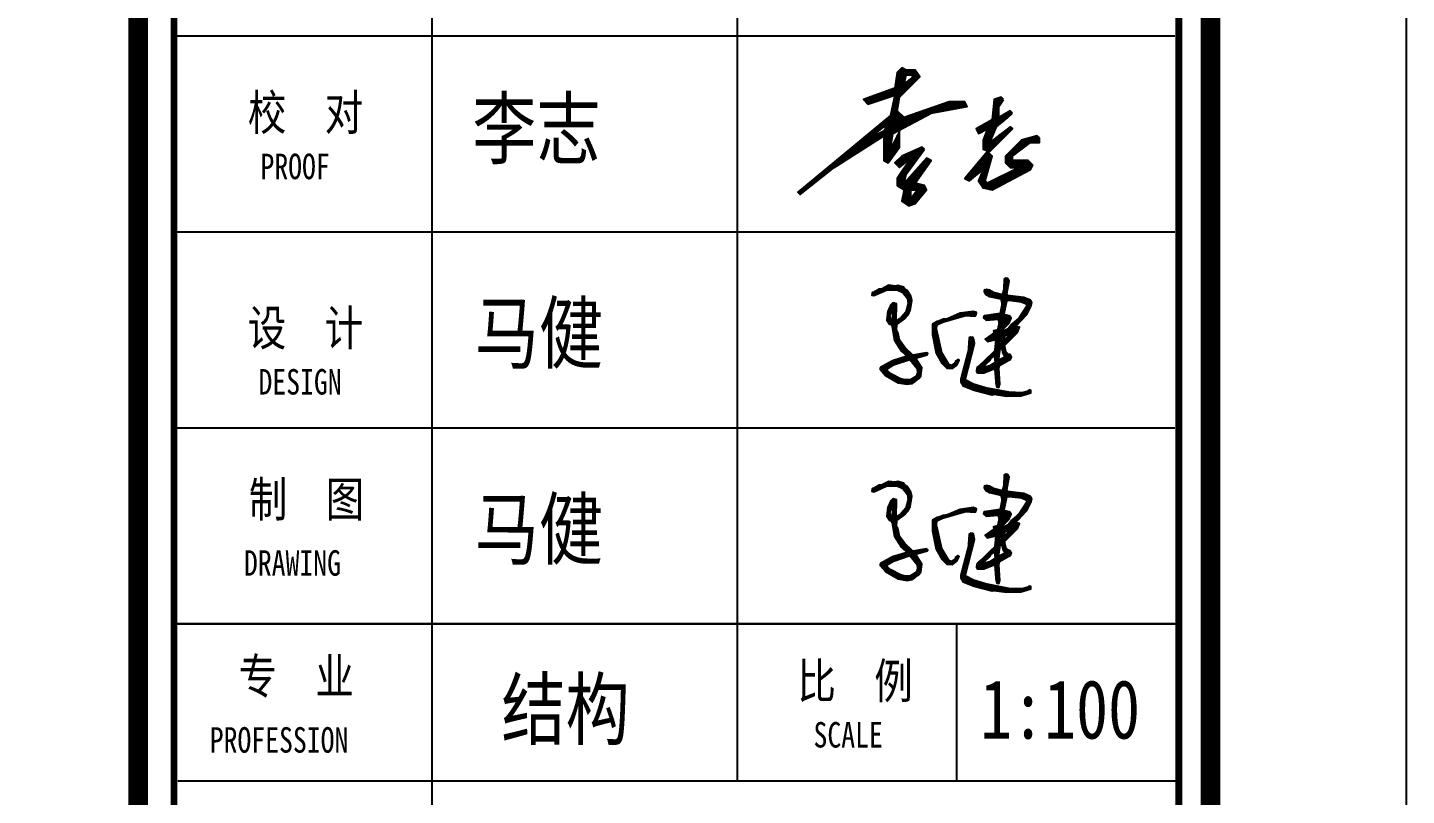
# Model space of a CAD drawing. Header units: inches. Extents: x 18712 to 314639, y 0 to 420500.
# Drawn here: x 130576 to 137612, y 340689 to 344605 of the extents above; entities that cross this region are included whole.
import ezdxf

# ---------------------------------------------------------------- set-up
doc = ezdxf.new("R2010")
doc.units = ezdxf.units.IN
doc.header["$LTSCALE"] = 1000
doc.header["$MEASUREMENT"] = 0
doc.layers.get('0').update_dxf_attribs({"true_color": 0xffffff})
for name, color, linetype, true_color in [('TK', 7, 'Continuous', 0xffffff), ('TK-TEXT', 4, 'Continuous', 0x00ffff), ('ZG-图框层', 4, 'Continuous', 0x00ffff), ('签名', 3, 'Continuous', 0x00ff00)]:
    doc.layers.add(name, color=color, linetype=linetype, true_color=true_color)
doc.styles.add('-宋体', font='simsun.ttc', dxfattribs={"height": 0.2, "bigfont": 'gbcbig.shx'})
pattern_1 = [(45, (-30, -20), (-0.280633, 0.280633), [])]

# ---------------------------------------------------------------- blocks, each defined once
blk = doc.blocks.new('DAnoyomous21853')
at = {"layer": 'TK', "style": '-宋体', "width": 0.8}
for s, height, p in [('校  对', 180, (131700, 344081.6)), ('PROOF', 130.01, (131764.7, 343831.6))]:
    blk.add_text(s, height=height, dxfattribs=at).set_placement(p)
blk = doc.blocks.new('DAnoyomous21856')
at = {"layer": 'TK', "style": '-宋体', "width": 0.8}
for s, height, p in [('设  计', 180, (131700, 342983.1)), ('DESIGN', 130.01, (131754.7, 342733.1))]:
    blk.add_text(s, height=height, dxfattribs=at).set_placement(p)
blk = doc.blocks.new('DAnoyomous21859')
at = {"layer": 'TK', "style": '-宋体', "width": 0.8}
for s, height, p in [('制  图', 180, (131705.2, 342109.1)), ('DRAWING', 130.01, (131680.5, 341809.1))]:
    blk.add_text(s, height=height, dxfattribs=at).set_placement(p)
blk = doc.blocks.new('DAnoyomous21898')
at = {"layer": 'TK', "style": '-宋体', "width": 0.8}
for s, height, p in [('专  业', 180, (131652.5, 341206.6)), ('PROFESSION', 130, (131505.9, 340906.6))]:
    blk.add_text(s, height=height, dxfattribs=at).set_placement(p)
blk = doc.blocks.new('DAnoyomous21910')
at = {"layer": 'TK', "style": '-宋体', "width": 0.8}
for s, height, p in [('比  例', 180, (134504.5, 341182.6)), ('SCALE', 130, (134586.8, 340932.7))]:
    blk.add_text(s, height=height, dxfattribs=at).set_placement(p)
blk = doc.blocks.new('A$C7AAE5C23')
at = {"linetype": 'Continuous'}
h = blk.add_hatch(dxfattribs=at)
h.set_pattern_fill('ANSI31', color=256, scale=645.16, angle=45, style=0)
h.set_pattern_definition([(45, (-1084.99159, -1159.88786), (-0.088388348, 0.088388348), [])])
h.paths.add_polyline_path([(183.1, 83.4), (181.5, 67), (164.7, 50.6), (155.6, 42.5), (154.4, 37), (156, 34.4), (165.4, 34.5), (181.4, 41), (183.3, 17.3), (184.5, 13.4), (187.3, 12.8), (189.1, 17.5), (187.2, 41.1), (188.2, 45.2), (204.8, 54.5), (206.2, 57.8), (204.1, 61.2), (201.4, 61.8), (197.8, 65.5), (195.6, 74.7), (215.2, 94.2), (217.7, 101.6), (212.1, 102.9), (228.4, 120.2), (234.8, 132.5), (236.1, 138), (234, 141.4), (224.1, 145.8), (200, 148.4), (199.3, 151.5), (202.8, 170.2), (200.7, 173.6), (197.9, 174.3), (195.4, 172.7), (194.7, 156.9), (192.3, 149.4), (179.3, 153.1), (173.6, 156.6), (169.5, 157.5), (167.8, 156.5), (166.4, 156.8), (165.8, 154), (167.9, 150.6), (173.6, 147.2), (190.2, 143.4), (192.2, 136.4), (189.6, 121.8), (165.7, 118.5), (165, 115.8), (168.5, 112.1), (186.4, 113.8), (187.9, 107.7), (185.7, 98), (179.5, 96.5), (180.3, 93.4), (167.3, 84.1), (170.8, 80.4)], flags=0)
h.paths.add_polyline_path([(191.1, 83.7), (188.8, 79.9), (188.7, 76.3), (192.1, 78.4), (191.4, 85.1)], flags=0)
h.paths.add_polyline_path([(195.1, 88.6), (196.1, 83.3), (204.6, 92.2), (203.3, 92.6)], flags=0)
h.paths.add_polyline_path([(193.1, 95.6), (201.2, 99.5), (206.4, 106.3), (217.2, 115.5), (229.3, 133.8), (227.7, 136.3), (221.1, 139.2), (202.1, 141.4), (199, 140.7), (195.4, 121.9), (196.5, 120.2), (203.4, 118.6), (205.5, 115.2), (202.3, 107.3), (192.9, 97.8)], flags=0)
h.paths.add_polyline_path([(191.4, 72.1), (191, 70.7), (189.3, 69.6), (187, 52.8), (196.8, 57.8), (193.1, 63.7)], flags=0)
h.paths.add_polyline_path([(194.7, 106.1), (198.2, 111.8), (196.3, 113), (194.6, 111.9), (193.2, 108.6)], flags=0)
h.paths.add_polyline_path([(181.3, 59.8), (176.2, 56.6), (174.8, 53.3), (162.8, 42.3), (174.3, 44.8), (181.9, 49.6)], flags=0)
h.paths.add_polyline_path([(142.4, 67.2), (131.3, 24.8), (131.2, 21.2), (134.9, 15.3), (150.8, 8.8), (177.6, 1.9), (180.7, 2.7), (198.9, 0), (220, 0.3), (234.8, 4.9), (234.9, 8.5), (232.1, 9.1), (231, 7.2), (221.8, 4.9), (202.4, 5.7), (167.6, 12.2), (150, 17.7), (137.7, 24.1), (151.3, 77.6), (150.1, 85.1), (149, 86.8), (146.8, 86.5), (145.4, 86.9), (143.7, 85.8)], flags=0)
h.paths.add_polyline_path([(95.2, 99), (96, 105.4), (104.1, 109.3), (138.2, 119), (151.8, 118), (153.5, 119.1), (154.4, 123.2), (149.7, 125), (130.3, 122.2), (111.7, 114.1), (105, 113.4), (97.7, 110), (96.4, 110.3), (89.6, 106.1), (89.7, 90.8), (95.1, 63.5), (103.3, 48.6), (110.4, 41.2), (118.9, 40.7), (125.2, 45.8), (129, 52.9), (127.1, 54.1), (123.7, 51.9), (123.1, 49.2), (117.1, 45.4), (113.8, 46.9), (103.2, 63.8)], flags=0)
h.paths.add_polyline_path([(64.4, 56), (81.5, 60.8), (82.6, 62.7), (80.7, 63.9), (60.4, 60.5), (48.5, 71.9), (40.7, 82.4), (38.2, 93.8), (36.1, 97.2), (36.6, 105.8), (47.9, 114.1), (53.6, 120.1), (56.6, 126.7), (59.2, 141.3), (57.7, 147.4), (52.3, 155.9), (49.1, 157.4), (46.9, 160.8), (38.1, 163.5), (34.2, 162.2), (25.1, 163.6), (15.2, 158.5), (10.8, 158.1), (2.3, 152.8), (0.9, 153.1), (0, 149), (2.8, 148.3), (21.3, 156.4), (37.4, 157.1), (45.9, 153), (52.6, 144.2), (53.8, 136.7), (50.1, 123.8), (43.2, 115.9), (35.6, 111.1), (36.3, 136.3), (30.8, 137.6), (27.9, 134.6), (23.5, 124.8), (22.1, 112), (25.8, 106.1), (28.5, 105.5), (30.1, 102.9), (33.5, 82.6), (43.6, 66.5), (52, 58.8), (30.2, 52.2), (12.7, 42.4), (12.1, 39.6), (20.2, 30.5), (38.8, 19.8), (52, 17.5), (59.6, 18.6), (70, 26.4), (72.3, 30.2), (73.5, 41.6)], flags=0)
h.paths.add_polyline_path([(66.8, 40.9), (56, 54.3), (31.7, 46), (22.4, 40.2), (23.1, 37.1), (28, 33.1), (42.3, 25.5), (49.1, 23.9), (57.2, 24.3), (65.7, 29.6), (67.5, 34.3)], flags=0)
h.paths.add_polyline_path([(29, 110.5), (30.6, 111.5), (30.5, 126.8), (29.6, 126.3), (26.4, 118.3)], flags=0)
at = {"linetype": 'Continuous', "lineweight": -3}
for points in [[(2.3, 152.8), (0.9, 153.1), (0, 149), (2.8, 148.3), (21.3, 156.4), (37.4, 157.1), (45.9, 153), (52.6, 144.2), (53.8, 136.7), (50.1, 123.8), (43.2, 115.9), (35.6, 111.1), (36.3, 136.3), (30.8, 137.6), (27.9, 134.6), (23.5, 124.8), (22.1, 112), (25.8, 106.1), (28.5, 105.5), (30.1, 102.9), (33.5, 82.6), (43.6, 66.5), (52, 58.8), (30.2, 52.2), (12.7, 42.4), (12.1, 39.6), (20.2, 30.5), (38.8, 19.8), (52, 17.5), (59.6, 18.6), (70, 26.4), (72.3, 30.2), (73.5, 41.6), (64.4, 56), (81.5, 60.8), (82.6, 62.7), (80.7, 63.9), (60.4, 60.5), (48.5, 71.9), (40.7, 82.4), (38.2, 93.8), (36.1, 97.2), (36.6, 105.8), (47.9, 114.1), (53.6, 120.1), (56.6, 126.7), (59.2, 141.3), (57.7, 147.4), (52.3, 155.9), (49.1, 157.4), (46.9, 160.8), (38.1, 163.5), (34.2, 162.2), (25.1, 163.6), (15.2, 158.5), (10.8, 158.1)], [(167.8, 156.5), (166.4, 156.8), (165.8, 154), (167.9, 150.6), (173.6, 147.2), (190.2, 143.4), (192.2, 136.4), (189.6, 121.8), (165.7, 118.5), (165, 115.8), (168.5, 112.1), (186.4, 113.8), (187.9, 107.7), (185.7, 98), (179.5, 96.5), (180.3, 93.4), (167.3, 84.1), (170.8, 80.4), (183.1, 83.4), (181.5, 67), (164.7, 50.6), (155.6, 42.5), (154.4, 37), (156, 34.4), (165.4, 34.5), (181.4, 41), (183.3, 17.3), (184.5, 13.4), (187.3, 12.8), (189.1, 17.5), (187.2, 41.1), (188.2, 45.2), (204.8, 54.5), (206.2, 57.8), (204.1, 61.2), (201.4, 61.8), (197.8, 65.5), (195.6, 74.7), (215.2, 94.2), (217.7, 101.6), (212.1, 102.9), (228.4, 120.2), (234.8, 132.5), (236.1, 138), (234, 141.4), (224.1, 145.8), (200, 148.4), (199.3, 151.5), (202.8, 170.2), (200.7, 173.6), (197.9, 174.3), (195.4, 172.7), (194.7, 156.9), (192.3, 149.4), (179.3, 153.1), (173.6, 156.6), (169.5, 157.5)], [(29.6, 126.3), (30.5, 126.8), (30.6, 111.5), (29, 110.5), (26.4, 118.3)], [(97.7, 110), (96.4, 110.3), (89.6, 106.1), (89.7, 90.8), (95.1, 63.5), (103.3, 48.6), (110.4, 41.2), (118.9, 40.7), (125.2, 45.8), (129, 52.9), (127.1, 54.1), (123.7, 51.9), (123.1, 49.2), (117.1, 45.4), (113.8, 46.9), (103.2, 63.8), (95.2, 99), (96, 105.4), (104.1, 109.3), (138.2, 119), (151.8, 118), (153.5, 119.1), (154.4, 123.2), (149.7, 125), (130.3, 122.2), (111.7, 114.1), (105, 113.4)], [(199, 140.7), (202.1, 141.4), (221.1, 139.2), (227.7, 136.3), (229.3, 133.8), (217.2, 115.5), (206.4, 106.3), (201.2, 99.5), (193.1, 95.6), (192.9, 97.8), (202.3, 107.3), (205.5, 115.2), (203.4, 118.6), (196.5, 120.2), (195.4, 121.9)], [(194.6, 111.9), (196.3, 113), (198.2, 111.8), (194.7, 106.1), (193.2, 108.6)], [(146.8, 86.5), (145.4, 86.9), (143.7, 85.8), (142.4, 67.2), (131.3, 24.8), (131.2, 21.2), (134.9, 15.3), (150.8, 8.8), (177.6, 1.9), (180.7, 2.7), (198.9, 0), (220, 0.3), (234.8, 4.9), (234.9, 8.5), (232.1, 9.1), (231, 7.2), (221.8, 4.9), (202.4, 5.7), (167.6, 12.2), (150, 17.7), (137.7, 24.1), (151.3, 77.6), (150.1, 85.1), (149, 86.8)], [(191.1, 83.7), (191.4, 85.1), (192.1, 78.4), (188.7, 76.3), (188.8, 79.9)], [(195.1, 88.6), (203.3, 92.6), (204.6, 92.2), (196.1, 83.3)], [(189.3, 69.6), (191, 70.7), (191.4, 72.1), (193.1, 63.7), (196.8, 57.8), (187, 52.8)], [(22.4, 40.2), (31.7, 46), (56, 54.3), (66.8, 40.9), (67.5, 34.3), (65.7, 29.6), (57.2, 24.3), (49.1, 23.9), (42.3, 25.5), (28, 33.1), (23.1, 37.1)], [(176.2, 56.6), (181.3, 59.8), (181.9, 49.6), (174.3, 44.8), (162.8, 42.3), (174.8, 53.3)]]:
    blk.add_lwpolyline(points, close=True, dxfattribs=at)
blk = doc.blocks.new('A$C0995469B')
at = {"linetype": 'Continuous'}
h = blk.add_hatch(dxfattribs=at)
h.set_pattern_fill('ANSI31', color=256, scale=161.29, angle=45, style=0)
h.set_pattern_definition(pattern_1)
h.paths.add_polyline_path([(38, 31), (38, 20), (40, 19), (45, 26), (45, 33), (41, 25), (42, 32), (59, 41), (75, 44), (74, 46), (67, 46), (47, 39), (44, 42), (45, 48), (54, 57), (52, 60), (48, 60), (46, 61), (44, 59), (43, 52), (29, 47), (31, 45), (43, 49), (41, 40), (0, 6), (1, 5), (16, 17)], flags=0)
h.paths.add_polyline_path([(32, 30), (38, 33), (40, 36), (38, 35)], flags=0)
h.paths.add_polyline_path([(43, 36), (45, 38), (44, 38)], flags=0)
h.paths.add_polyline_path([(47, 54), (51, 57), (50, 58), (48, 58)], flags=0)
h.paths.add_polyline_path([(59, 20), (57, 21), (47, 10), (48, 14), (56, 25), (55, 26), (46, 22), (43, 19), (45, 17), (50, 21), (44, 12), (44, 9), (47, 7), (46, 2), (49, 0), (52, 1), (57, 7), (56, 9), (52, 10)], flags=0)
h.paths.add_polyline_path([(53, 7), (50, 7), (50, 3)], flags=0)
h.paths.add_polyline_path([(95, 34), (94, 35), (85, 28), (88, 35), (93, 39), (89, 39), (89, 44), (91, 47), (90, 48), (87, 47), (86, 38), (79, 34), (80, 32), (84, 34), (82, 29), (82, 25), (85, 24)], flags=0)
h.paths.add_polyline_path([(86, 22), (84, 24), (74, 12), (76, 11), (82, 16), (80, 11), (82, 8), (86, 7), (103, 16), (104, 18), (102, 20), (95, 20), (95, 22), (103, 28), (107, 28), (107, 30), (106, 31), (99, 29), (92, 22), (92, 19), (94, 17), (98, 17), (84, 10), (83, 11)], flags=0)
h = blk.add_hatch(dxfattribs=at)
h.set_pattern_fill('ANSI31', color=256, scale=161.29, angle=45, style=0)
h.set_pattern_definition(pattern_1)
h.paths.add_polyline_path([(95, 41), (94, 42), (89, 39), (93, 39)], flags=0)
at = {"linetype": 'Continuous', "lineweight": -3}
for points in [[(48, 60), (46, 61), (44, 59), (43, 52), (29, 47), (31, 45), (43, 49), (41, 40), (0, 6), (1, 5), (16, 17), (38, 31), (38, 20), (40, 19), (45, 26), (45, 33), (41, 25), (42, 32), (59, 41), (75, 44), (74, 46), (67, 46), (47, 39), (44, 42), (45, 48), (54, 57), (52, 60)], [(48, 58), (50, 58), (51, 57), (47, 54)], [(91, 47), (90, 48), (87, 47), (86, 38), (79, 34), (80, 32), (84, 34), (82, 29), (82, 25), (85, 24), (95, 34), (94, 35), (85, 28), (88, 35), (93, 39), (89, 39), (89, 44)], [(44, 38), (45, 38), (43, 36)], [(95, 41), (94, 42), (89, 39), (93, 39)], [(38, 35), (40, 36), (38, 33), (32, 30)], [(107, 30), (106, 31), (99, 29), (92, 22), (92, 19), (94, 17), (98, 17), (84, 10), (83, 11), (86, 22), (84, 24), (74, 12), (76, 11), (82, 16), (80, 11), (82, 8), (86, 7), (103, 16), (104, 18), (102, 20), (95, 20), (95, 22), (103, 28), (107, 28)], [(95, 34), (94, 35)], [(56, 25), (55, 26), (46, 22), (43, 19), (45, 17), (50, 21), (44, 12), (44, 9), (47, 7), (46, 2), (49, 0), (52, 1), (57, 7), (56, 9), (52, 10), (59, 20), (57, 21), (47, 10), (48, 14)], [(50, 7), (53, 7), (50, 3)]]:
    blk.add_lwpolyline(points, close=True, dxfattribs=at)

msp = doc.modelspace()

# ---------------------------------------------------------------- linework, layer by layer
at = {"layer": 'TK', "lineweight": -3}
for p, q in [((132638.7, 348562.8), (132638.7, 341562.8)), ((134198, 348562.8), (134198, 341562.8)), ((136430.9, 341562.8), (131323.9, 341562.8)), ((131323.9, 341562.8), (136430.9, 341562.8)), ((131323.9, 341562.8), (136430.9, 341562.8)), ((131343.9, 341562.8), (136450.9, 341562.8)), ((131543.9, 341562.8), (136450.9, 341562.8)), ((132638.7, 341562.8), (132638.7, 339962.8)), ((134198, 341562.8), (134198, 340762.8)), ((135317.1, 341562.8), (135317.1, 340762.8)), ((131343.9, 340762.8), (136450.9, 340762.8)), ((131543.9, 340762.8), (136450.9, 340762.8))]:
    msp.add_line(p, q, dxfattribs=at)
msp.add_lwpolyline([(18712.2, 420500), (18712.2, 336400), (137612.2, 336400), (137612.2, 420500)], close=True, dxfattribs=at)
for points, const_width in [([(21212.2, 419500), (21212.2, 337400), (136612.2, 337400), (136612.2, 419500)], 100), ([(131323.9, 354939.8), (136450.9, 354939.8), (136450.9, 337725.3), (131323.9, 337725.3)], 34.7)]:
    msp.add_lwpolyline(points, close=True, dxfattribs=dict(at, const_width=const_width))
at = {"layer": 'TK', "lineweight": -3, "const_width": 100}
msp.add_lwpolyline([(131140.8, 337445.7), (131140.8, 419500)], dxfattribs=at)
at = {"layer": 'TK', "lineweight": -3}
msp.add_lwpolyline([(131140.8, 337445.7), (136612.2, 337445.7), (136612.2, 419500)], dxfattribs=at)
at = {"layer": 'TK-TEXT', "lineweight": -3}
for p, q in [((131323.9, 344562.8), (136430.9, 344562.8)), ((131323.9, 344562.8), (136430.9, 344562.8)), ((131323.9, 343562.8), (136430.9, 343562.8)), ((131323.9, 343562.8), (136430.9, 343562.8)), ((131323.9, 342562.8), (136430.9, 342562.8)), ((131323.9, 342562.8), (136430.9, 342562.8))]:
    msp.add_line(p, q, dxfattribs=at)
at = {"layer": 'ZG-图框层', "lineweight": -3}
msp.add_lwpolyline([(18712.2, 336400), (137612.2, 336400), (137612.2, 420500), (18712.2, 420500)], close=True, dxfattribs=at)
at = {"layer": 'ZG-图框层', "lineweight": -3, "const_width": 100}
msp.add_lwpolyline([(21212.2, 337400), (136612.2, 337400), (136612.2, 419500), (21212.2, 419500)], close=True, dxfattribs=at)

# ---------------------------------------------------------------- block references
at = {"layer": 'TK'}
for name in ['DAnoyomous21853', 'DAnoyomous21856', 'DAnoyomous21859', 'DAnoyomous21898', 'DAnoyomous21910']:
    msp.add_blockref(name, (0, 0), dxfattribs=at)
at = {"layer": '签名', "xscale": 11.52, "yscale": 11.52}
msp.add_blockref('A$C0995469B', (134507.2, 343696.1), dxfattribs=at)
at = {"layer": '签名', "linetype": 'Continuous', "xscale": 3.456000000001969, "yscale": 3.456000000001969}
for p in [(134884.7, 342725), (134884.7, 341725)]:
    msp.add_blockref('A$C7AAE5C23', p, dxfattribs=at)

# ---------------------------------------------------------------- texts
at = {"layer": 'TK-TEXT', "style": '-宋体', "width": 0.8}
for s, p in [('李志', (132845.5, 343939.3)), ('马健', (132857.9, 342897.1)), ('马健', (132857.9, 341897.1))]:
    msp.add_text(s, height=300, dxfattribs=at).set_placement(p)
for tag, p, s in [('结构', (132994.3, 340978.2), '结构'), ('1:100', (135436.8, 340978.2), '1:100')]:
    msp.add_attdef(tag, p, s, height=300, dxfattribs=at)

doc.saveas('drawing.dxf')
